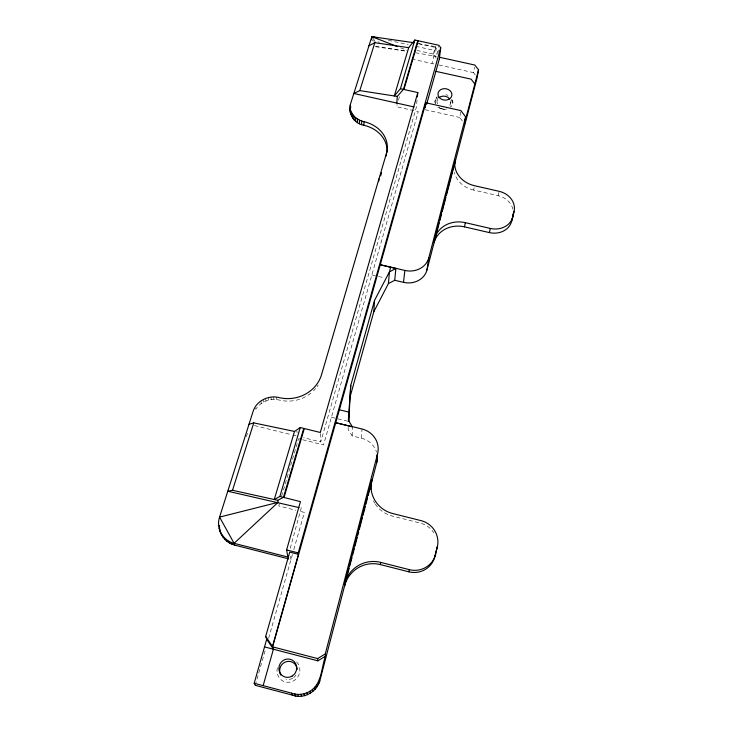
<?xml version="1.0" encoding="UTF-8"?>
<svg xmlns="http://www.w3.org/2000/svg" width="733" height="733" viewBox="0 0 733 733"><rect width="100%" height="100%" fill="white"/><g stroke="black" fill="none" stroke-linecap="round" stroke-linejoin="round"><path stroke-width="0.55" stroke-dasharray="3.67 2.75" d="M348.212 427.431L348.175 429.483L352.161 435.906L361.516 438.215A21.074 20.139 0.9 0 1 376.551 452.197M352.161 435.906L352.417 426.789M361.516 438.215L361.992 428.997M417.05 100.009L416.289 107.449L320.742 441.944L303.673 437.729M411.717 59.043L431.939 63.514L434.541 54.334L435.448 46.692L418.268 43.531M437.876 53.646L438.774 46.344M437.17 100.284L437.445 98.158M450.667 103.289L451.134 100.119M462.45 121.046L459.756 117.463L460.883 110.601M475.369 75.023L473.555 72.64L474.471 67.225M512.908 209.226A18.994 16.227 11.7 0 0 498.128 195.665L473.655 190.076L474.315 186.805M437.152 97.452A8.429 6.909 6.9 0 0 435.549 100.723L435.31 103.765L434.898 101.841A9.034 7.403 6.8 0 1 437.244 96.6M498.128 195.665L498.916 192.412M290.241 548.339L301.199 508.143L300.951 505.972M255.249 685.328L265.511 649.209M268.617 638.269L292.559 554.001M293.805 549.622L304.387 512.404L300.109 511.322M415.574 52.739L432.837 55.836L435.448 46.692L437.83 52.492M279.392 503.782L278.751 505.944L295.839 510.25M281.628 496.186L298.578 438.737L323.565 444.904L418.268 111.599L396.516 106.725L397.158 104.553M398.44 100.192L399.723 95.84M246.334 436.712L247.708 432.378M435.549 100.723L434.898 101.841L435.585 102.528M257.338 407.117L255.762 409.243L255.286 406.778M259.18 405.202C264.54 400.319 272.31 398.367 279.346 400.071A34.112 31.317 -7 0 0 312.698 391.596M446.663 109.025A9.034 7.403 6.8 0 1 444.335 109.281L441.99 109.034L437.83 107.1M444.335 109.281L441.99 109.034L438.893 107.22L439.763 108.282L442.952 108.704M375.635 46.738L405.697 51.145M375.516 46.152L405.679 51.053M432.837 55.836L437.5 56.771M431.939 63.514L433.918 63.927M296.214 431.801L297.91 432.149M418.25 43.687L435.347 47.443M388.362 40.278L408.189 44.64M415.822 46.316L434.99 50.531M371.695 40.498L379.511 42.221M416.93 50.458L434.541 54.334L436.117 58.2M438.875 64.971L473.555 72.64M425.094 109.712L459.756 117.463M371.869 274.902L377.431 276.204M378.54 276.469L384.101 277.78M331.417 417.26L336.823 418.589M337.904 418.855L347.644 421.237M254.498 425.58L291.761 434.788M292.861 435.054L296.15 435.869M400.603 47.819L406.998 50.302M372.501 37.575L375.113 41.259M437.619 103.793L437.317 103.234A6.927 5.681 6.9 0 1 437.793 98.909M435.448 46.692L437.042 54.535M260.829 401.024L261.269 403.517M263.138 399.595L263.568 402.096M290.47 556.32L291.01 559.481M265.612 398.459L266.033 400.969M268.214 397.634L268.617 400.136M270.898 397.121L271.292 399.632M273.629 396.938L273.995 399.448M276.341 397.084L276.698 399.595M320.339 433.533L320.742 441.944M318.186 384.972A34.112 31.317 -7 0 1 316.995 386.749M315.676 388.444A34.112 31.317 -7 0 1 313.486 390.836M375.278 504.02A28.431 27.433 13.7 0 0 392.43 516.087L420.357 523.087A21.853 21.349 31.8 0 1 433.817 532.836M374.783 503.241A28.431 27.433 13.7 0 1 373.464 500.831M473.655 190.076A24.849 20.9 9.9 0 1 454.405 172.292M452.481 99.908A9.034 7.403 6.8 0 1 450.593 107.091M445.811 94.676A9.034 7.403 6.8 0 1 448.019 95.418M451.61 99.376A8.429 6.909 6.9 0 1 450.685 106.23M296.654 661.926A11.92 11.398 -68.3 0 1 297.735 677.1A11.92 11.398 -68.3 0 1 283.405 681.259A11.92 11.398 -68.3 0 1 277.422 667.506M450.813 101.814A6.927 5.681 6.9 0 1 449.017 105.845M296.004 674.827A9.144 8.741 -68.3 0 1 293.383 677.787M292.733 678.217A9.144 8.741 -68.3 0 1 286.026 679.244"/><path stroke-width="1.1" d="M387.042 152.372A30.887 25.939 2.2 0 0 363.87 125.279C353.801 123.63 347.314 112.79 350.795 103.087L371.851 36.65L413.971 42.743M350.328 112.58L350.347 105.011M350.814 114.513L350.383 108.951M351.602 116.382L351.657 112.763L350.869 110.885M344.638 583.752L344.611 585.804A29.796 29.558 77.4 0 1 380.354 564.584L408.785 571.804A21.926 21.459 34.4 0 0 435.026 556.054L437.372 546.772A22.017 21.495 31 0 0 420.971 520.613L392.833 513.567A28.651 27.616 13.5 0 1 371.833 479.584L344.638 583.752A30.007 29.787 75.6 0 1 380.665 562.385L409.316 569.651A22.091 21.605 33.5 0 0 435.759 553.8M352.674 118.16L352.729 114.55L351.657 112.763M354.021 119.818L354.085 116.208L352.729 114.55M355.615 121.312L355.688 117.711L354.085 116.208M339.434 409.802L348.908 412.12L348.725 421.502L350.75 385.402L374.536 300.42L389.425 271.879L390.698 267.124M357.429 122.631L357.512 119.03L355.688 117.711M359.427 123.74L359.527 120.148L357.512 119.03M352.417 426.789L335.796 422.712L352.417 426.789L348.34 420.247L350.75 385.402M361.589 124.628L361.699 121.037L359.527 120.148M363.87 125.279L363.98 121.687L361.699 121.037M371.732 39.536L371.851 36.65L377.358 37.859M378.824 181.17L378.952 178.907M350.53 395.252L373.83 311.681L374.536 300.42M386.273 155.973L386.447 153.362A31.043 26.031 2.2 0 0 363.98 121.687M352.426 426.652L361.992 428.997A21.559 20.524 1.1 0 1 377.559 453.864L325.26 653.946L317.618 658.591L272.603 646.845L425.891 102.785L460.883 110.601L465.638 116.904L464.465 123.73L478.539 69.809L474.837 65.054L439.818 57.33L426.633 104.223M350.154 110.619L350.74 106.734M396.791 103.078L397.295 96.435L403.443 89.371L417.764 40.663M373.83 311.681L388.426 283.579L389.425 271.879L395.857 268.525L380.262 264.87M371.833 479.584L371.594 482.332A28.431 27.433 13.7 0 0 370.742 489.442M368.149 495.545L376.735 462.615L377.559 453.864M388.426 283.579L394.73 280.281L395.875 268.342M417.379 96.82L417.81 92.569L400.429 88.702L394.317 95.968L408.693 47.672L414.823 40.013L438.902 45.299L440.735 47.691L439.305 59.144M436.41 233.772L426.954 270.046A19.452 17.161 6.4 0 1 406.045 282.791L403.517 282.342L404.854 270.44A19.855 17.418 6.4 0 0 428.759 257.961L465.638 116.904M425.323 107.733L425.891 102.785M380.354 564.584L380.665 562.385M426.954 270.046L428.759 257.961M434.742 238.509L434.11 242.614A25.728 22.43 10.2 0 1 464.493 226.854L489.351 232.59A19.031 16.3 11.8 0 0 511.726 220.88L514.09 211.361A19.113 16.3 11.7 0 0 499.173 191.331L474.535 185.715A25.004 20.991 9.8 0 1 455.33 159.629L434.742 238.509A25.902 22.54 10.1 0 1 465.327 222.667L490.359 228.439A19.159 16.383 11.7 0 0 512.871 216.675M455.33 159.629L454.579 164.11A24.849 20.9 9.9 0 0 454.213 165.896M478.539 69.809L477.192 77.396L446.507 195.07M464.493 226.854L465.327 222.667M511.726 220.88L514.09 211.361M435.026 556.054L436.63 549.072A21.853 21.349 31.8 0 0 436.96 547.23M489.351 232.59L490.359 228.439M408.785 571.804L409.316 569.651M325.26 653.946L325.443 656.237C321.237 667.873 322.016 684.063 309.922 691.283C304.507 694.6 297.635 695.388 291.661 693.171L254.177 683.275L266.693 639.258L265.685 636.409L289.746 552.114L298.441 554.331L272.474 646.46L273.4 649.218L263.156 685.648M254.177 683.275L255.249 685.328L292.265 695.095C303.205 699.355 316.308 692.428 319.689 681.36L346.333 579.198M346.901 576.999L349.201 568.194M349.778 565.986L352.069 557.181M352.646 554.982L354.369 548.376M354.946 546.177L357.237 537.371M357.814 535.172L358.675 531.865M359.252 529.666L362.404 517.553M362.982 515.354L365.281 506.549M365.849 504.35L367.572 497.744M436.987 231.555L439.296 222.713M439.873 220.505L441.605 213.871M442.182 211.654L445.93 197.278M298.514 554.863L298.239 552.893L440.735 47.691M386.447 153.362L321.521 374.719A34.304 31.455 -7 0 1 278.998 397.57C268.48 394.84 256.312 400.978 253.05 411.506L219.579 517.113C215.759 527.971 222.85 540.826 234.102 543.327L287.867 557.034L286.594 549.933L300.448 501.629L279.878 496.461L274.261 499.521L294.519 431.444L300.255 427.541L320.294 432.479L417.81 92.569M303.728 428.402L283.442 497.359L277.734 500.291L232.517 490.285L227.789 491.211L299 507.593M284.038 497.505L304.305 428.539M403.947 89.481L418.259 40.773M380.619 175.929L381.554 172.75M279.878 496.461L300.255 427.541M400.429 88.702L414.823 40.013M232.517 490.285L253.755 422.886L294.519 431.444M414.118 106.963L353.837 93.476L359.784 90.608L374.856 42.679L408.693 47.672M436.63 549.072L437.372 546.772M288.802 558.913L234.725 545.123L234.102 543.327L278.1 502.334L277.734 500.291M264.54 646.9L317.884 660.836L325.443 656.237M368.965 45.758L374.856 42.679M249.018 424.224L253.755 422.886M278.1 502.334L219.579 517.113L234.102 543.327M359.784 90.608L397.295 96.435M435.878 71.348L471.117 79.146L474.837 83.983M380.271 264.677L404.854 270.44M394.73 280.281L403.517 282.342M286.594 549.933L298.239 552.893M219.918 530.857C221.989 537.765 227.688 543.4 234.725 545.123M371.851 36.65L397.414 46.582M265.685 636.409L272.474 646.46M266.693 639.258L273.4 649.218M219.112 528.2L220.633 532.717M221.091 533.377L221.787 535.227M222.594 535.704L223.29 537.546M224.417 537.811L225.095 539.644M226.506 539.662L227.184 541.476M228.852 541.211L229.511 543.025M231.399 542.438L232.04 544.243M291.661 693.171L292.265 695.095M294.675 694.041L295.252 695.919M295.234 694.105L295.793 696.029M297.79 694.435L298.322 696.35M300.942 694.353L301.437 696.268M304.058 693.794L304.516 695.709M307.072 692.758L307.484 694.692M309.922 691.283L310.297 693.235M312.533 689.405L312.881 691.375M219.818 530.078L219.332 525.488M314.86 687.151L315.172 689.148M316.839 684.585L317.132 686.61M318.452 681.754L318.718 683.816M319.432 679.262L319.689 681.36M317.618 658.591L317.884 660.836M377.129 454.762A21.074 20.139 0.9 0 1 376.735 462.615M513.247 213.486A18.994 16.227 11.7 0 1 512.935 215.594M438.829 97.736A6.927 5.681 6.9 0 1 449.741 98.964M280.748 675.075A9.144 8.741 -68.3 0 1 285.925 661.807A9.144 8.741 -68.3 0 1 297.213 669.476M448.697 99.367L447.038 99.935A7 5.717 6.9 0 1 439.04 97.223L438.279 95.831A7 5.717 6.9 0 1 442.274 88.986A7 5.717 6.9 0 1 451.134 91.992A7 5.717 6.9 0 1 448.697 99.367M292.128 676.083A9.245 8.851 -67.9 0 0 292.348 660.158A9.245 8.851 -67.9 0 0 278.879 668.34A9.245 8.851 -67.9 0 0 292.128 676.083"/></g></svg>
